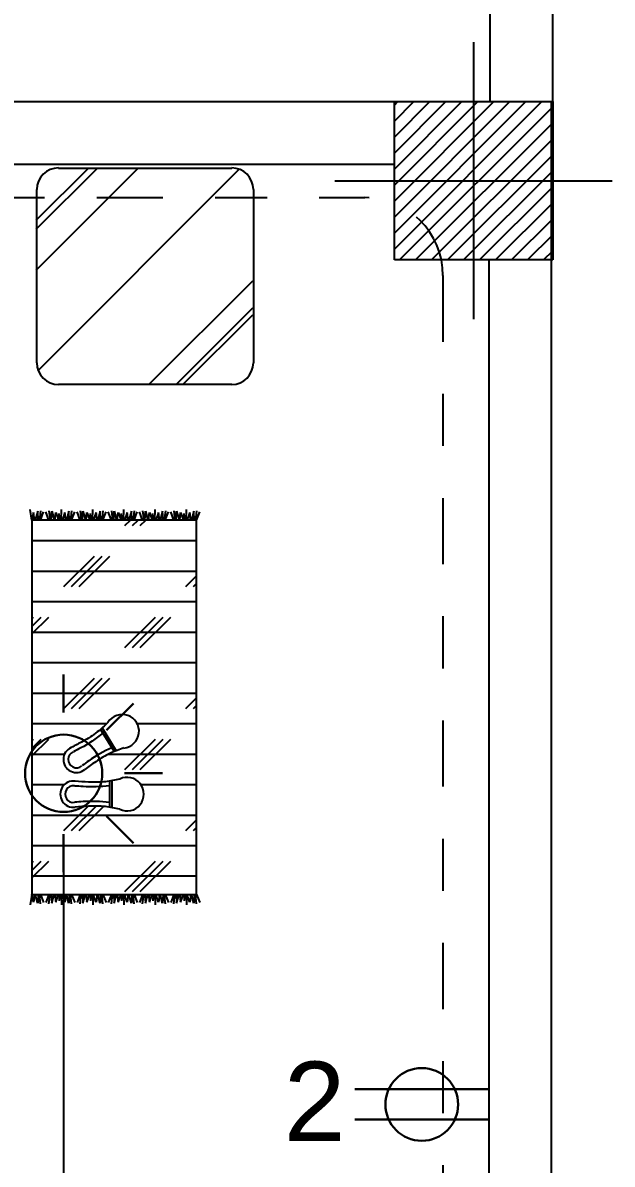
# Model space of a CAD drawing. Extents: x 877.3 to 905.5, y -378.9 to -356.4.
# Drawn here: x 885.984 to 887.115, y -370.705 to -368.513 of the extents above; entities that cross this region are included whole.
import ezdxf

# ---------------------------------------------------------------- set-up
doc = ezdxf.new("R2010")
doc.units = 0
doc.header["$LTSCALE"] = 0.01
doc.linetypes.add('DASHDOT', pattern=[25.4, 12.7, -6.35, 0, -6.35])
doc.layers.get('0').update_dxf_attribs({"linetype": 'CONTINUOUS'})
doc.styles.add('BARRIOS', font='arial.ttf')

msp = doc.modelspace()

# ---------------------------------------------------------------- linework, layer by layer
at = {"color": 7, "linetype": 'Continuous'}
for p, q in [((887.0011, -368.6646), (887.0011, -357.0446)), ((886.8811, -368.6646), (886.8811, -365.3746)), ((885.6407, -368.6646), (886.8781, -368.6646)), ((886.9981, -368.6646), (886.9981, -376.9946)), ((885.6407, -368.7846), (886.6971, -368.7846)), ((886.8781, -368.9686), (886.8781, -371.9106)), ((886.0623, -370.144), (886.0623, -370.9387))]:
    msp.add_line(p, q, dxfattribs=at)
at = {"color": 7}
for p, q in [((886.8491, -368.5506), (886.8491, -369.0826)), ((886.6971, -368.6646), (887.0011, -368.6646)), ((886.6971, -368.9686), (886.6971, -368.6646)), ((886.6971, -368.6713), (886.7039, -368.6646)), ((886.6971, -368.702), (886.7346, -368.6646)), ((886.6971, -368.7328), (886.7653, -368.6646)), ((886.6971, -368.7635), (886.796, -368.6646)), ((886.6971, -368.7942), (886.8267, -368.6646)), ((886.6971, -368.8249), (886.8574, -368.6646)), ((886.6971, -368.8556), (886.8882, -368.6646)), ((886.6971, -368.8863), (886.9189, -368.6646)), ((886.6971, -368.917), (886.9496, -368.6646)), ((886.6971, -368.9477), (886.9803, -368.6646)), ((886.6971, -368.6646), (887.0011, -368.6646)), ((886.6971, -368.9686), (886.6971, -368.6646)), ((886.707, -368.9686), (887.0011, -368.6745)), ((887.0011, -368.6646), (887.0011, -368.9686)), ((887.0011, -368.6646), (887.0011, -368.9686)), ((886.7377, -368.9686), (887.0011, -368.7052)), ((886.7684, -368.9686), (887.0011, -368.7359)), ((886.7991, -368.9686), (887.0011, -368.7666)), ((886.2056, -368.7921), (886.0089, -368.9888)), ((886.1272, -368.7921), (886.0089, -368.9104)), ((886.1097, -368.7921), (886.0089, -368.8929)), ((886.3986, -368.7952), (886.012, -369.1819)), ((886.0523, -368.7921), (886.3848, -368.7921)), ((886.8299, -368.9686), (887.0011, -368.7973)), ((886.5831, -368.8166), (887.1151, -368.8166)), ((886.8606, -368.9686), (887.0011, -368.828)), ((886.0108, -369.1661), (886.0108, -368.8336)), ((886.4264, -368.8336), (886.4264, -369.1661)), ((886.8913, -368.9686), (887.0011, -368.8587)), ((886.922, -368.9686), (887.0011, -368.8894)), ((886.9527, -368.9686), (887.0011, -368.9202)), ((886.9834, -368.9686), (887.0011, -368.9509)), ((887.0011, -368.9686), (886.6971, -368.9686)), ((887.0011, -368.9686), (886.6971, -368.9686)), ((886.4245, -369.0091), (886.2258, -369.2077)), ((886.4245, -369.0614), (886.2781, -369.2077)), ((886.4245, -369.0744), (886.2912, -369.2077)), ((886.3848, -369.2077), (886.0523, -369.2077)), ((886.0011, -369.4679), (885.9981, -369.448)), ((886.0046, -369.4534), (886.0011, -369.4679)), ((886.0064, -369.4679), (886.0046, -369.4534)), ((886.0124, -369.4512), (886.0077, -369.4679)), ((886.0132, -369.4679), (886.0124, -369.4512)), ((886.0177, -369.45), (886.0156, -369.4679)), ((886.0176, -369.4679), (886.0237, -369.4524)), ((886.034, -369.4679), (886.028, -369.4524)), ((886.034, -369.45), (886.0361, -369.4679)), ((886.0385, -369.4679), (886.0393, -369.4512)), ((886.0393, -369.4512), (886.0439, -369.4679)), ((886.0452, -369.4679), (886.047, -369.4534)), ((886.047, -369.4534), (886.0524, -369.4679)), ((886.0541, -369.4679), (886.0536, -369.4556)), ((886.0575, -369.4679), (886.058, -369.448)), ((886.0646, -369.4534), (886.0592, -369.4679)), ((886.0664, -369.4679), (886.0646, -369.4534)), ((886.0723, -369.4512), (886.0677, -369.4679)), ((886.0731, -369.4679), (886.0723, -369.4512)), ((886.0776, -369.45), (886.0755, -369.4679)), ((886.0776, -369.4679), (886.0836, -369.4524)), ((886.094, -369.4679), (886.0879, -369.4524)), ((886.0939, -369.45), (886.096, -369.4679)), ((886.0984, -369.4679), (886.0992, -369.4512)), ((886.0992, -369.4512), (886.1039, -369.4679)), ((886.1052, -369.4679), (886.107, -369.4534)), ((886.107, -369.4534), (886.1124, -369.4679)), ((886.114, -369.4679), (886.1136, -369.4556)), ((886.1175, -369.4679), (886.118, -369.448)), ((886.1245, -369.4534), (886.1191, -369.4679)), ((886.1264, -369.4679), (886.1245, -369.4534)), ((886.1323, -369.4512), (886.1276, -369.4679)), ((886.1331, -369.4679), (886.1323, -369.4512)), ((886.1376, -369.45), (886.1355, -369.4679)), ((886.1375, -369.4679), (886.1436, -369.4524)), ((886.1539, -369.4679), (886.1479, -369.4524)), ((886.1539, -369.45), (886.156, -369.4679)), ((886.1584, -369.4679), (886.1592, -369.4512)), ((886.1592, -369.4512), (886.1638, -369.4679)), ((886.1651, -369.4679), (886.1669, -369.4534)), ((886.1669, -369.4534), (886.1724, -369.4679)), ((886.174, -369.4679), (886.1735, -369.4556)), ((886.1774, -369.4679), (886.1779, -369.448)), ((886.1845, -369.4534), (886.1791, -369.4679)), ((886.1863, -369.4679), (886.1845, -369.4534)), ((886.1922, -369.4512), (886.1876, -369.4679)), ((886.193, -369.4679), (886.1922, -369.4512)), ((886.1975, -369.45), (886.1954, -369.4679)), ((886.1975, -369.4679), (886.2035, -369.4524)), ((886.2139, -369.4679), (886.2078, -369.4524)), ((886.2138, -369.45), (886.2159, -369.4679)), ((886.2183, -369.4679), (886.2191, -369.4512)), ((886.2191, -369.4512), (886.2238, -369.4679)), ((886.2251, -369.4679), (886.2269, -369.4534)), ((886.2269, -369.4534), (886.2323, -369.4679)), ((886.2339, -369.4679), (886.2335, -369.4556)), ((886.2374, -369.4679), (886.2379, -369.448)), ((886.2444, -369.4534), (886.239, -369.4679)), ((886.2463, -369.4679), (886.2444, -369.4534)), ((886.2522, -369.4512), (886.2476, -369.4679)), ((886.253, -369.4679), (886.2522, -369.4512)), ((886.2575, -369.45), (886.2554, -369.4679)), ((886.2574, -369.4679), (886.2635, -369.4524)), ((886.2739, -369.4679), (886.2678, -369.4524)), ((886.2738, -369.45), (886.2759, -369.4679)), ((886.2783, -369.4679), (886.2791, -369.4512)), ((886.2791, -369.4512), (886.2837, -369.4679)), ((886.285, -369.4679), (886.2868, -369.4534)), ((886.2868, -369.4534), (886.2923, -369.4679)), ((886.2939, -369.4679), (886.2934, -369.4556)), ((886.2973, -369.4679), (886.2978, -369.448)), ((886.3044, -369.4534), (886.299, -369.4679)), ((886.3062, -369.4679), (886.3044, -369.4534)), ((886.3121, -369.4512), (886.3075, -369.4679)), ((886.3129, -369.4679), (886.3121, -369.4512)), ((886.3174, -369.45), (886.3153, -369.4679)), ((886.3174, -369.4679), (886.3234, -369.4524)), ((886.3174, -369.4679), (886.0011, -369.4679)), ((886.0011, -369.4679), (886.0011, -370.1869)), ((886.18, -369.4786), (886.1906, -369.4679)), ((886.1946, -369.4786), (886.2053, -369.4679)), ((886.2092, -369.4786), (886.2199, -369.4679)), ((886.3174, -370.1869), (886.3174, -369.4679)), ((886.3174, -369.5079), (886.0011, -369.5079)), ((886.0628, -369.5957), (886.1214, -369.5371)), ((886.0775, -369.5957), (886.136, -369.5371)), ((886.0921, -369.5957), (886.1507, -369.5371)), ((886.3174, -369.5665), (886.0011, -369.5665)), ((886.2971, -369.5957), (886.3174, -369.5754)), ((886.3117, -369.5957), (886.3174, -369.59)), ((886.3174, -369.625), (886.0011, -369.625)), ((886.0011, -369.6867), (886.0336, -369.6542)), ((886.0011, -369.6721), (886.0189, -369.6542)), ((886.0011, -369.6574), (886.0043, -369.6542)), ((886.18, -369.7128), (886.2385, -369.6542)), ((886.1946, -369.7128), (886.2531, -369.6542)), ((886.2092, -369.7128), (886.2678, -369.6542)), ((886.3174, -369.6836), (886.0011, -369.6836)), ((886.3174, -369.7422), (886.0011, -369.7422)), ((886.0628, -369.8299), (886.1214, -369.7714)), ((886.0775, -369.8299), (886.136, -369.7714)), ((886.0921, -369.8299), (886.1507, -369.7714)), ((886.3174, -369.8007), (886.0011, -369.8007)), ((886.2971, -369.8299), (886.3174, -369.8096)), ((886.3117, -369.8299), (886.3174, -369.8242)), ((886.1443, -369.8593), (886.0011, -369.8593)), ((886.3174, -369.8593), (886.2037, -369.8593)), ((886.1329, -369.8698), (886.1592, -369.9125)), ((886.1361, -369.8671), (886.1631, -369.9109)), ((886.0011, -369.9209), (886.0336, -369.8885)), ((886.0011, -369.9063), (886.0189, -369.8885)), ((886.0011, -369.8917), (886.0043, -369.8885)), ((886.18, -369.947), (886.2385, -369.8885)), ((886.1946, -369.947), (886.2531, -369.8885)), ((886.2092, -369.947), (886.2678, -369.8885)), ((886.0637, -369.9178), (886.0011, -369.9178)), ((886.3174, -369.9178), (886.1474, -369.9178)), ((886.1503, -369.9692), (886.1503, -370.0193)), ((886.1545, -369.9685), (886.1545, -370.02)), ((886.0215, -369.9764), (886.0011, -369.9764)), ((886.0631, -369.9764), (886.0215, -369.9764)), ((886.3174, -369.9764), (886.2108, -369.9764)), ((886.3174, -370.0349), (886.0011, -370.0349)), ((886.0628, -370.0641), (886.1096, -370.0173)), ((886.0775, -370.0641), (886.1246, -370.017)), ((886.0921, -370.0641), (886.1385, -370.0177)), ((886.2971, -370.0641), (886.3174, -370.0438)), ((886.3117, -370.0641), (886.3174, -370.0585)), ((886.3174, -370.0935), (886.0011, -370.0935)), ((886.0011, -370.1552), (886.0336, -370.1227)), ((886.0011, -370.1405), (886.0189, -370.1227)), ((886.0011, -370.1259), (886.0043, -370.1227)), ((886.18, -370.1812), (886.2385, -370.1227)), ((886.1946, -370.1812), (886.2531, -370.1227)), ((886.2092, -370.1812), (886.2678, -370.1227)), ((886.3174, -370.152), (886.0011, -370.152)), ((886.0011, -370.1869), (885.9981, -370.2068)), ((886.0046, -370.2014), (886.0011, -370.1869)), ((886.0011, -370.1869), (886.3174, -370.1869)), ((886.0064, -370.1869), (886.0046, -370.2014)), ((886.0124, -370.2036), (886.0077, -370.1869)), ((886.0132, -370.1869), (886.0124, -370.2036)), ((886.0177, -370.2048), (886.0156, -370.1869)), ((886.0176, -370.1869), (886.0237, -370.2024)), ((886.034, -370.1869), (886.028, -370.2024)), ((886.034, -370.2048), (886.0361, -370.1869)), ((886.0385, -370.1869), (886.0393, -370.2036)), ((886.0393, -370.2036), (886.0439, -370.1869)), ((886.0452, -370.1869), (886.047, -370.2014)), ((886.047, -370.2014), (886.0524, -370.1869)), ((886.0541, -370.1869), (886.0536, -370.1992)), ((886.0575, -370.1869), (886.058, -370.2068)), ((886.0646, -370.2014), (886.0592, -370.1869)), ((886.0664, -370.1869), (886.0646, -370.2014)), ((886.0723, -370.2036), (886.0677, -370.1869)), ((886.0731, -370.1869), (886.0723, -370.2036)), ((886.0776, -370.2048), (886.0755, -370.1869)), ((886.0776, -370.1869), (886.0836, -370.2024)), ((886.094, -370.1869), (886.0879, -370.2024)), ((886.0939, -370.2048), (886.096, -370.1869)), ((886.0984, -370.1869), (886.0992, -370.2036)), ((886.0992, -370.2036), (886.1039, -370.1869)), ((886.1052, -370.1869), (886.107, -370.2014)), ((886.107, -370.2014), (886.1124, -370.1869)), ((886.114, -370.1869), (886.1136, -370.1992)), ((886.1175, -370.1869), (886.118, -370.2068)), ((886.1245, -370.2014), (886.1191, -370.1869)), ((886.1264, -370.1869), (886.1245, -370.2014)), ((886.1323, -370.2036), (886.1276, -370.1869)), ((886.1331, -370.1869), (886.1323, -370.2036)), ((886.1376, -370.2048), (886.1355, -370.1869)), ((886.1375, -370.1869), (886.1436, -370.2024)), ((886.1539, -370.1869), (886.1479, -370.2024)), ((886.1539, -370.2048), (886.156, -370.1869)), ((886.1584, -370.1869), (886.1592, -370.2036)), ((886.1592, -370.2036), (886.1638, -370.1869)), ((886.1651, -370.1869), (886.1669, -370.2014)), ((886.1669, -370.2014), (886.1724, -370.1869)), ((886.174, -370.1869), (886.1735, -370.1992)), ((886.1774, -370.1869), (886.1779, -370.2068)), ((886.1845, -370.2014), (886.1791, -370.1869)), ((886.1863, -370.1869), (886.1845, -370.2014)), ((886.1922, -370.2036), (886.1876, -370.1869)), ((886.193, -370.1869), (886.1922, -370.2036)), ((886.1975, -370.2048), (886.1954, -370.1869)), ((886.1975, -370.1869), (886.2035, -370.2024)), ((886.2139, -370.1869), (886.2078, -370.2024)), ((886.2138, -370.2048), (886.2159, -370.1869)), ((886.2183, -370.1869), (886.2191, -370.2036)), ((886.2191, -370.2036), (886.2238, -370.1869)), ((886.2251, -370.1869), (886.2269, -370.2014)), ((886.2269, -370.2014), (886.2323, -370.1869)), ((886.2339, -370.1869), (886.2335, -370.1992)), ((886.2374, -370.1869), (886.2379, -370.2068)), ((886.2444, -370.2014), (886.239, -370.1869)), ((886.2463, -370.1869), (886.2444, -370.2014)), ((886.2522, -370.2036), (886.2476, -370.1869)), ((886.253, -370.1869), (886.2522, -370.2036)), ((886.2575, -370.2048), (886.2554, -370.1869)), ((886.2574, -370.1869), (886.2635, -370.2024)), ((886.2739, -370.1869), (886.2678, -370.2024)), ((886.2738, -370.2048), (886.2759, -370.1869)), ((886.2783, -370.1869), (886.2791, -370.2036)), ((886.2791, -370.2036), (886.2837, -370.1869)), ((886.285, -370.1869), (886.2868, -370.2014)), ((886.2868, -370.2014), (886.2923, -370.1869)), ((886.2939, -370.1869), (886.2934, -370.1992)), ((886.2973, -370.1869), (886.2978, -370.2068)), ((886.3044, -370.2014), (886.299, -370.1869)), ((886.3062, -370.1869), (886.3044, -370.2014)), ((886.3121, -370.2036), (886.3075, -370.1869)), ((886.3129, -370.1869), (886.3121, -370.2036)), ((886.3174, -370.2048), (886.3153, -370.1869)), ((886.3174, -370.1869), (886.3234, -370.2024))]:
    msp.add_line(p, q, dxfattribs=at)
at = {"color": 7, "linetype": 'DASHDOT'}
for p, q in [((885.6988, -368.8488), (886.6403, -368.8488)), ((886.7903, -368.9988), (886.7903, -372.1102))]:
    msp.add_line(p, q, dxfattribs=at)
at = {"color": 7, "lineweight": 30}
for p, q in [((886.0623, -369.8374), (886.0623, -369.7643)), ((886.1448, -369.8716), (886.1965, -369.8199)), ((886.179, -369.9542), (886.2522, -369.9542)), ((886.1448, -370.0367), (886.1965, -370.0884)), ((886.0623, -370.0709), (886.0623, -370.144)), ((886.7497, -370.5609), (886.6213, -370.5609)), ((886.7497, -370.5609), (886.8781, -370.5609)), ((886.7497, -370.619), (886.6213, -370.619)), ((886.7497, -370.619), (886.8781, -370.619))]:
    msp.add_line(p, q, dxfattribs=at)
for centre, radius in [((886.0623, -369.9542), 0.0742), ((886.7497, -370.5899), 0.0698)]:
    msp.add_circle(centre, radius, dxfattribs=at)
at = {"color": 7}
for centre, radius, start, end in [((886.0523, -368.8336), 0.0416, 90, 180), ((886.3848, -368.8336), 0.0416, 0, 90), ((886.0523, -369.1661), 0.0416, 180, 270), ((886.3848, -369.1661), 0.0416, 270, 0), ((886.1747, -369.8735), 0.0323, 275.6078, 147.746), ((886.0868, -369.9277), 0.0251, 113.1939, 310.1599), ((886.0868, -369.9277), 0.0159, 113.1939, 310.1599), ((886.0808, -369.9942), 0.0251, 81.517, 278.483), ((886.184, -369.9942), 0.0323, 243.9309, 116.0691), ((886.0808, -369.9942), 0.0159, 81.517, 278.483)]:
    msp.add_arc(centre, radius, start, end, dxfattribs=at)
at = {"color": 7, "linetype": 'DASHDOT'}
msp.add_arc((886.6403, -368.9988), 0.15, 0, 90, dxfattribs=at)
at = {"color": 7}
for points in [[(886.1474, -369.8562), (886.1268, -369.8749), (886.0995, -369.8927), (886.0769, -369.9046)], [(886.1778, -369.9056), (886.1519, -369.9156), (886.1238, -369.932), (886.103, -369.9469)], [(886.1698, -369.9652), (886.1425, -369.9703), (886.1099, -369.9712), (886.0845, -369.9694)], [(886.1698, -370.0232), (886.1425, -370.0182), (886.1099, -370.0173), (886.0845, -370.0191)]]:
    msp.add_spline(points, degree=3, dxfattribs=at)
for points in [[(886.1375, -369.8773), (886.1244, -369.888), (886.1099, -369.8978), (886.0905, -369.908), (886.0858, -369.9104), (886.0811, -369.9128)], [(886.1546, -369.905), (886.1391, -369.9119), (886.1239, -369.9205), (886.1061, -369.9332), (886.1018, -369.9363), (886.0976, -369.9395)], [(886.1503, -369.978), (886.1335, -369.9802), (886.1161, -369.9809), (886.0942, -369.9794), (886.0889, -369.979), (886.0837, -369.9786)], [(886.1503, -370.0105), (886.1335, -370.0082), (886.1161, -370.0076), (886.0942, -370.009), (886.0889, -370.0095), (886.0837, -370.0099)]]:
    msp.add_open_spline(points, degree=3, knots=[0.02306978, 0.02306978, 0.02306978, 0.02306978, 0.07599622, 0.07599622, 0.09311668, 0.09311668, 0.09311668, 0.09311668], dxfattribs=at)

# ---------------------------------------------------------------- texts
at = {"color": 7, "linetype": 'Continuous', "style": 'BARRIOS'}
msp.add_text('2', height=0.1523, dxfattribs=at).set_placement((886.4848, -370.6601))

doc.saveas('drawing.dxf')
